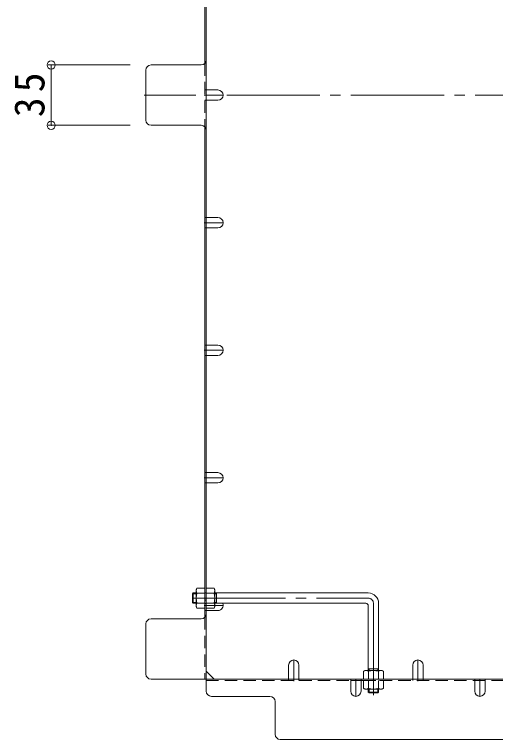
# Model space of a CAD drawing. Units: millimetres at full size, sheet at 1:6; details may follow other scales. Extents: x -1077 to 1135, y -797 to 726.
# Drawn here: x -878.3 to -599.3, y -100.3 to 320.3 of the extents above; entities that cross this region are included whole.
import ezdxf

# ---------------------------------------------------------------- set-up
doc = ezdxf.new("R2010")
doc.units = ezdxf.units.MM
doc.header["$LTSCALE"] = 6
doc.header["$PDMODE"] = 32
doc.header["$PDSIZE"] = 4.8
for name, pattern in [('CHAIN1', [8, 5, -1, 1, -1]), ('CHAIN2', [12, 9, -1, 1, -1]), ('DASHED1', [1.8, 1.2, -0.6])]:
    doc.linetypes.add(name, pattern=pattern)
for name, color, linetype, lineweight in [('0-1_躯体', 3, 'Continuous', 9), ('0-4_その他', 7, 'Continuous', 9), ('0-7', 2, 'Continuous', 9), ('0-8', 2, 'Continuous', 9), ('0-B', 2, 'Continuous', 9)]:
    doc.layers.add(name, color=color, linetype=linetype, lineweight=lineweight)
doc.styles.add('ＭＳ ゴシック', font='')
doc.styles.get('ＭＳ ゴシック').set_extended_font_data('MS Gothic')

msp = doc.modelspace()

# ---------------------------------------------------------------- linework, layer by layer
at = {"layer": '0-1_躯体'}
for p, q in [((-774.632, -15.273), (-775.132, -15.773)), ((-775.132, -20.773), (-775.132, -15.773)), ((-772.932, -15.773), (-775.132, -15.773)), ((-774.632, -21.273), (-774.632, -15.273)), ((-774.632, -15.273), (-772.932, -15.273)), ((-762.132, -15.273), (-673.132, -15.273)), ((-761.132, -15.773), (-762.132, -15.773)), ((-761.132, -21.273), (-761.132, -15.273)), ((-774.632, -21.273), (-775.132, -20.773)), ((-772.932, -20.773), (-775.132, -20.773)), ((-761.132, -20.773), (-762.132, -20.773)), ((-774.632, -21.273), (-772.932, -21.273)), ((-762.132, -21.273), (-674.632, -21.273)), ((-673.132, -22.773), (-673.132, -60.273)), ((-667.132, -21.273), (-667.132, -60.273)), ((-667.132, -59.273), (-673.132, -59.273)), ((-672.632, -59.273), (-672.632, -60.273)), ((-667.632, -59.273), (-667.632, -60.273))]:
    msp.add_line(p, q, dxfattribs=at)
at = {"layer": '0-1_躯体', "linetype": 'CHAIN2'}
for p, q in [((-775.132, -18.273), (-673.132, -18.273)), ((-670.132, -21.273), (-670.132, -74.505))]:
    msp.add_line(p, q, dxfattribs=at)
at = {"layer": '0-1_躯体', "linetype": 'DASHED1'}
for p, q in [((-673.132, -72.773), (-673.132, -71.073)), ((-672.632, -71.073), (-672.632, -73.273)), ((-667.632, -71.073), (-667.632, -73.273)), ((-667.132, -72.773), (-667.132, -71.073)), ((-667.132, -72.773), (-673.132, -72.773)), ((-673.132, -72.773), (-672.632, -73.273)), ((-667.632, -73.273), (-672.632, -73.273)), ((-667.132, -72.773), (-667.632, -73.273))]:
    msp.add_line(p, q, dxfattribs=at)
at = {"layer": '0-1_躯体'}
for centre, radius in [((-673.132, -21.273), 6), ((-674.632, -22.773), 1.5)]:
    msp.add_arc(centre, radius, 0, 90, dxfattribs=at)
at = {"layer": '0-1_躯体', "linetype": 'CHAIN2'}
msp.add_arc((-673.132, -21.273), 3, 0, 90, dxfattribs=at)
at = {"layer": '0-4_その他'}
for p, q in [((-858.838, 291.031), (-811.135, 291.031)), ((-857.038, 291.031), (-857.038, 256.03)), ((-858.838, 256.03), (-811.135, 256.03))]:
    msp.add_line(p, q, dxfattribs=at)
for p in [(-857.038, 291.031), (-857.038, 256.03)]:
    msp.add_point(p, dxfattribs=at)
at = {"layer": '0-7'}
for p, q in [((-767.132, 619.334), (-767.132, -72.273)), ((-767.932, 576.373), (-767.932, 291.992)), ((-770.132, 291.031), (-799.135, 291.031)), ((-802.135, 259.03), (-802.135, 288.031)), ((-770.132, 256.03), (-799.135, 256.03)), ((-767.932, -29.311), (-767.932, 255.07)), ((-802.135, -62.273), (-802.135, -33.272)), ((-770.132, -30.272), (-799.135, -30.272)), ((-762.519, -65.273), (-767.132, -60.661)), ((-799.135, -65.273), (-57.528, -65.273)), ((-683.332, -66.073), (-677.332, -66.073)), ((-611.332, -66.073), (-605.332, -66.073)), ((-730.131, -75.273), (-764.132, -75.273)), ((-727.131, -78.273), (-727.131, -97.273)), ((-724.131, -100.273), (-528.832, -100.273))]:
    msp.add_line(p, q, dxfattribs=at)
at = {"layer": '0-7', "linetype": 'DASHED1'}
for p, q in [((-767.932, 291.992), (-767.932, 255.07)), ((-767.132, 276.531), (-767.932, 276.531)), ((-767.132, 276.531), (-767.932, 276.531)), ((-767.132, 270.531), (-767.932, 270.531)), ((-767.132, 270.531), (-767.932, 270.531)), ((-767.132, 202.532), (-767.932, 202.532)), ((-767.132, 196.532), (-767.932, 196.532)), ((-767.132, 128.532), (-767.932, 128.532)), ((-767.132, 122.532), (-767.932, 122.532)), ((-767.132, 54.532), (-767.932, 54.532)), ((-767.132, 48.532), (-767.932, 48.532)), ((-767.932, -15.273), (-767.132, -15.273)), ((-767.132, -19.468), (-767.932, -19.468)), ((-767.132, -19.468), (-767.932, -19.468)), ((-767.932, -21.473), (-767.132, -21.473)), ((-767.132, -25.468), (-767.932, -25.468)), ((-767.932, -29.311), (-767.932, -65.277)), ((-767.132, -66.073), (-683.332, -66.073)), ((-719.332, -65.273), (-719.332, -66.073)), ((-713.332, -65.273), (-713.332, -66.073)), ((-677.332, -66.073), (-89.532, -66.073)), ((-647.332, -65.273), (-647.332, -66.073)), ((-641.332, -65.273), (-641.332, -66.073))]:
    msp.add_line(p, q, dxfattribs=at)
at = {"layer": '0-7', "linetype": 'CHAIN2'}
msp.add_line((-53.175, 273.531), (-803.057, 273.531), dxfattribs=at)
at = {"layer": '0-7'}
for centre, start, end in [((-799.135, 288.031), 90, 180), ((-770.132, 294.031), 270, 0), ((-799.135, 259.03), 180, 270), ((-770.132, 253.03), 0, 90), ((-770.132, -27.272), 270, 0), ((-799.135, -33.272), 90, 180), ((-799.135, -62.273), 180, 270), ((-764.132, -72.273), 180, 270), ((-730.131, -78.273), 0, 90), ((-724.131, -97.273), 180, 270)]:
    msp.add_arc(centre, 3, start, end, dxfattribs=at)
at = {"layer": '0-8', "linetype": 'CHAIN1'}
for p, q in [((-768.332, 273.532), (-757.332, 273.532)), ((-768.332, 199.532), (-757.332, 199.532)), ((-768.332, 125.532), (-757.332, 125.532)), ((-768.332, 51.532), (-757.332, 51.532)), ((-768.332, -22.468), (-757.332, -22.468)), ((-716.332, -66.473), (-716.332, -54.123)), ((-644.332, -66.473), (-644.332, -54.123)), ((-680.332, -65.273), (-680.332, -75.273)), ((-608.332, -65.273), (-608.332, -75.273))]:
    msp.add_line(p, q, dxfattribs=at)
at = {"layer": '0-8'}
for p, q in [((-760.332, 276.532), (-767.132, 276.532)), ((-760.332, 270.532), (-767.132, 270.532)), ((-760.332, 202.532), (-767.132, 202.532)), ((-760.332, 196.532), (-767.132, 196.532)), ((-760.332, 128.532), (-767.132, 128.532)), ((-760.332, 122.532), (-767.132, 122.532)), ((-760.332, 54.532), (-767.132, 54.532)), ((-760.332, 48.532), (-767.132, 48.532)), ((-760.332, -25.468), (-767.132, -25.468)), ((-719.332, -57.123), (-719.332, -65.273)), ((-713.332, -57.123), (-713.332, -65.273)), ((-647.332, -57.123), (-647.332, -65.273)), ((-641.332, -57.123), (-641.332, -65.273)), ((-683.332, -72.273), (-683.332, -65.273)), ((-677.332, -72.273), (-677.332, -65.273)), ((-611.332, -72.273), (-611.332, -65.273)), ((-605.332, -72.273), (-605.332, -65.273))]:
    msp.add_line(p, q, dxfattribs=at)
for centre, start, end in [((-760.332, 273.532), 270, 90), ((-760.332, 199.532), 270, 90), ((-760.332, 125.532), 270, 90), ((-760.332, 51.532), 270, 90), ((-760.332, -22.468), 270, 23.48113), ((-716.332, -57.123), 0, 180), ((-644.332, -57.123), 0, 180), ((-680.332, -72.273), 180, 0), ((-608.332, -72.273), 180, 0)]:
    msp.add_arc(centre, 3, start, end, dxfattribs=at)
at = {"layer": '0-B'}
for p, q in [((-772.932, -13.273), (-772.499, -12.523)), ((-767.932, -12.523), (-772.499, -12.523)), ((-767.932, -24.023), (-767.932, -12.523)), ((-767.132, -24.023), (-767.132, -12.523)), ((-767.132, -12.523), (-762.565, -12.523)), ((-762.132, -13.273), (-762.565, -12.523)), ((-772.932, -23.273), (-772.932, -13.273)), ((-772.499, -15.409), (-767.932, -15.409)), ((-762.565, -15.409), (-767.132, -15.409)), ((-762.132, -23.273), (-762.132, -13.273)), ((-772.932, -23.273), (-772.499, -24.023)), ((-772.499, -21.136), (-767.932, -21.136)), ((-767.932, -24.023), (-772.499, -24.023)), ((-762.565, -21.136), (-767.132, -21.136)), ((-767.132, -24.023), (-762.565, -24.023)), ((-762.132, -23.273), (-762.565, -24.023)), ((-675.132, -60.273), (-675.882, -60.706)), ((-675.882, -65.273), (-675.882, -60.706)), ((-665.132, -60.273), (-675.132, -60.273)), ((-672.995, -60.706), (-672.995, -65.273)), ((-667.268, -60.706), (-667.268, -65.273)), ((-665.132, -60.273), (-664.382, -60.706)), ((-664.382, -65.273), (-664.382, -60.706)), ((-664.382, -65.273), (-675.882, -65.273))]:
    msp.add_line(p, q, dxfattribs=at)
at = {"layer": '0-B', "linetype": 'DASHED1'}
for p, q in [((-675.882, -66.073), (-664.382, -66.073)), ((-675.882, -66.073), (-675.882, -70.64)), ((-672.995, -70.64), (-672.995, -66.073)), ((-667.268, -70.64), (-667.268, -66.073)), ((-664.382, -66.073), (-664.382, -70.64)), ((-675.132, -71.073), (-675.882, -70.64)), ((-675.132, -71.073), (-665.132, -71.073)), ((-665.132, -71.073), (-664.382, -70.64))]:
    msp.add_line(p, q, dxfattribs=at)
at = {"layer": '0-B'}
for centre, radius, start, end in [((-769.65, -14.168), 3.29, 149.99998, 176.07924), ((-765.414, -14.168), 3.29, 3.92076, 30.00002), ((-770.197, -13.933), 2.735, 180.2103, 212.68507), ((-763.249, -18.273), 9.683, 162.79973, 197.20026), ((-764.866, -13.933), 2.735, 327.31493, 359.7897), ((-771.814, -18.273), 9.683, 342.79974, 17.20027), ((-770.197, -22.613), 2.735, 147.31491, 179.78969), ((-769.65, -22.378), 3.29, 183.92075, 210), ((-765.414, -22.378), 3.29, 330, 356.07925), ((-764.866, -22.613), 2.735, 0.21031, 32.68509), ((-674.237, -63.555), 3.29, 93.92076, 120.00002), ((-674.472, -63.007), 2.735, 57.31493, 89.7897), ((-670.132, -69.955), 9.683, 72.79974, 107.20027), ((-665.791, -63.007), 2.735, 90.21031, 122.68509), ((-666.026, -63.555), 3.29, 60, 86.07925)]:
    msp.add_arc(centre, radius, start, end, dxfattribs=at)
at = {"layer": '0-B', "linetype": 'DASHED1'}
for centre, radius, start, end in [((-674.237, -67.791), 3.29, 240, 266.07925), ((-674.472, -68.338), 2.735, 270.21031, 302.68509), ((-670.132, -61.39), 9.683, 252.79974, 287.20027), ((-665.791, -68.338), 2.735, 237.31493, 269.7897), ((-666.026, -67.791), 3.29, 273.92076, 300.00002)]:
    msp.add_arc(centre, radius, start, end, dxfattribs=at)

# ---------------------------------------------------------------- texts
at = {"layer": '0-4_その他', "color": 2, "insert": (-860.638, 260.781), "char_height": 17.6, "attachment_point": 7, "rotation": 90, "style": 'ＭＳ ゴシック'}
msp.add_mtext('\\T1.27;\\W0.95;35', dxfattribs=at)

doc.saveas('drawing.dxf')
